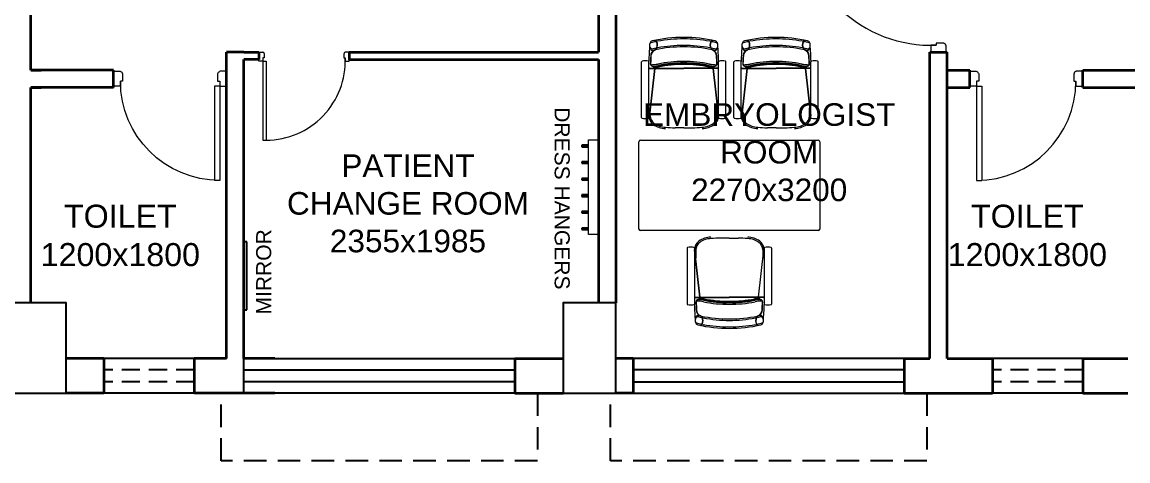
# Model space of a CAD drawing. Header units: millimetres. Extents: x 1448174 to 1599581, y -224422 to -106989.
# Drawn here: x 1465760 to 1473102, y -138523 to -135609 of the extents above; entities that cross this region are included whole.
import ezdxf

# ---------------------------------------------------------------- set-up
doc = ezdxf.new("R2010")
doc.units = ezdxf.units.MM
doc.header["$LTSCALE"] = 600
doc.header["$MEASUREMENT"] = 0
doc.linetypes.add('HIDDEN', pattern=[0.375, 0.25, -0.125])
for name, color, linetype in [('col', 5, 'Continuous'), ('fun-text', 250, 'Continuous'), ('Lines', 7, 'Continuous'), ('TEXT', 253, 'Continuous'), ('wall', 1, 'Continuous'), ('Window', 4, 'Continuous')]:
    doc.layers.add(name, color=color, linetype=linetype)
for name, color, linetype, lineweight in [('DOOR', 144, 'Continuous', 13), ('furniture', 30, 'Continuous', 9), ('medical equipment', 171, 'Continuous', 25), ('P-Wall', 1, 'Continuous', 35)]:
    doc.layers.add(name, color=color, linetype=linetype, lineweight=lineweight)
doc.styles.add('ARIAL', font='arial.ttf')

# ---------------------------------------------------------------- blocks, each defined once
blk = doc.blocks.new('750')
at = {"layer": 'DOOR', "color": 8}
for p, q in [((-50, 705), (-47.5, 705)), ((-35, 690), (-35, 692.5)), ((50, 45), (50, 80)), ((50, 80), (675, 80)), ((675, 45), (675, 80)), ((-50, 45), (-47.5, 45)), ((-35, 60), (-35, 57.5)), ((50, 45), (675, 45))]:
    blk.add_line(p, q, dxfattribs=at)
for points in [[(15, 690), (15, 705), (50, 705), (50, 750), (-50, 750), (-50, 705)], [(-35, 690), (15, 690)], [(15, 60), (15, 45), (50, 45), (50, 0), (-50, 0), (-50, 45)], [(-35, 60), (15, 60)]]:
    blk.add_lwpolyline(points, dxfattribs=at)
for centre, radius, start, end in [((-35, 705), 12.5, 180, 270), ((15, 45), 660, 0, 90), ((-35, 45), 12.5, 90, 180)]:
    blk.add_arc(centre, radius, start, end, dxfattribs=at)
blk = doc.blocks.new('W1800')
at = {"layer": 'wall', "color": 7}
for p, q in [((0, -57.5), (0, 172.5)), ((1800, 172.5), (1800, -57.5))]:
    blk.add_line(p, q, dxfattribs=at)
at = {"layer": 'Window'}
for p, q in [((0, 172.5), (1800, 172.5)), ((0, 97.5), (1800, 97.5)), ((1800, 17.5), (0, 17.5)), ((1800, -57.5), (0, -57.5))]:
    blk.add_line(p, q, dxfattribs=at)
blk = doc.blocks.new('A$C19B8274B')
at = {"layer": 'DOOR'}
blk.add_line((-45, 925), (-80, 925), dxfattribs=at)
at = {"layer": 'DOOR', "color": 8}
for p, q in [((-80, 50), (-80, 925)), ((-45, 50), (-45, 925)), ((-45, 50), (-80, 50)), ((-955, -50), (-955, -47.5)), ((-940, -35), (-942.5, -35)), ((-60, -35), (-57.5, -35)), ((-45, -50), (-45, -47.5))]:
    blk.add_line(p, q, dxfattribs=at)
for points in [[(-940, 15), (-955, 15), (-955, 50), (-1000, 50), (-1000, -50), (-955, -50)], [(-940, -35), (-940, 15)], [(-60, 15), (-45, 15), (-45, 50), (0, 50), (0, -50), (-45, -50)], [(-60, -35), (-60, 15)]]:
    blk.add_lwpolyline(points, dxfattribs=at)
for centre, radius, start, end in [((-80, 50), 875, 90, 182.29244), ((-955, -35), 12.5, 270, 0), ((-45, -35), 12.5, 180, 270)]:
    blk.add_arc(centre, radius, start, end, dxfattribs=at)
blk = doc.blocks.new('*U72')
at = {"layer": 'medical equipment', "linetype": 'ByBlock'}
for p, q in [((4.9, 22.1), (-4.9, 22.1)), ((-4.9, 22.1), (-4.9, -22.1)), ((4.9, -22.1), (4.9, 22.1))]:
    blk.add_line(p, q, dxfattribs=at)
blk = doc.blocks.new('*U75')
at = {"layer": 'medical equipment', "color": 0, "linetype": 'ByBlock', "lineweight": -2, "transparency": 16777216}
for p in [(0, 0), (110, 0), (220, 0), (330, 0), (440, 0), (550, 0)]:
    blk.add_blockref('*U72', p, dxfattribs=at)

msp = doc.modelspace()

# ---------------------------------------------------------------- linework, layer by layer
at = {"layer": 'col'}
for points in [[(1465702.098, -138073.2516), (1466052.098, -138073.2516), (1466052.098, -137473.2516), (1465702.098, -137473.2516)], [(1469352.098, -138073.2516), (1469702.098, -138073.2516), (1469702.098, -137473.2516), (1469352.098, -137473.2516)]]:
    msp.add_lwpolyline(points, close=True, dxfattribs=at)
at = {"layer": 'furniture'}
for p, q in [((1469873.0083, -136243.9267), (1469873.0083, -135872.7216)), ((1469921.2792, -136243.9267), (1469921.2792, -135872.7216)), ((1469921.3194, -135911.2233), (1469921.3194, -135891.599)), ((1470384.6399, -135911.2233), (1470384.6399, -135891.599)), ((1470384.68, -136243.9267), (1470384.68, -135872.7216)), ((1470432.951, -136243.9267), (1470432.951, -135872.7216)), ((1470486.2808, -136243.9267), (1470486.2808, -135872.7216)), ((1470534.5517, -136243.9267), (1470534.5517, -135872.7216)), ((1470534.5919, -135911.2233), (1470534.5919, -135891.599)), ((1470997.9124, -135911.2233), (1470997.9124, -135891.599)), ((1470997.9525, -136243.9267), (1470997.9525, -135872.7216)), ((1471046.2235, -136243.9267), (1471046.2235, -135872.7216)), ((1469958.2484, -135917.5863), (1469922.8421, -136232.5949)), ((1469960.1877, -135917.5863), (1469924.7704, -136232.7198)), ((1469926.1465, -135916.0504), (1470152.9796, -135916.0504)), ((1469926.1465, -135917.5863), (1470152.9796, -135917.5863)), ((1470379.8128, -135916.0504), (1470152.9796, -135916.0504)), ((1470379.8128, -135917.5863), (1470152.9796, -135917.5863)), ((1470345.7715, -135917.5863), (1470381.1888, -136232.7198)), ((1470347.7108, -135917.5863), (1470383.1171, -136232.5949)), ((1470571.5209, -135917.5863), (1470536.1146, -136232.5949)), ((1470573.4602, -135917.5863), (1470538.0429, -136232.7198)), ((1470539.419, -135916.0504), (1470766.2521, -135916.0504)), ((1470539.419, -135917.5863), (1470766.2521, -135917.5863)), ((1470993.0853, -135916.0504), (1470766.2521, -135916.0504)), ((1470993.0853, -135917.5863), (1470766.2521, -135917.5863)), ((1470959.044, -135917.5863), (1470994.4613, -136232.7198)), ((1470960.9833, -135917.5863), (1470996.3896, -136232.5949)), ((1469930.9334, -136232.1184), (1469930.9334, -136177.8833)), ((1470375.0259, -136232.1184), (1470375.0259, -136177.8833)), ((1470544.2059, -136232.1184), (1470544.2059, -136177.8833)), ((1470988.2983, -136232.1184), (1470988.2983, -136177.8833)), ((1470152.9796, -136310.8471), (1470095.0545, -136310.8471)), ((1470152.9796, -136310.8471), (1470210.9047, -136310.8471)), ((1470766.2521, -136310.8471), (1470708.327, -136310.8471)), ((1470766.2521, -136310.8471), (1470824.1772, -136310.8471)), ((1469521.1719, -137018.8582), (1469521.1719, -136391.3362)), ((1469521.1719, -136391.3362), (1469587.098, -136391.3362)), ((1469855.635, -136983.7022), (1469855.635, -136403.7022)), ((1469865.635, -136393.7022), (1471045.635, -136393.7022)), ((1471055.635, -136403.7022), (1471055.635, -136983.7022)), ((1471045.635, -136993.7022), (1469865.635, -136993.7022)), ((1469587.098, -137018.8582), (1469521.1719, -137018.8582)), ((1470455.635, -137043.2516), (1470397.7099, -137043.2516)), ((1470455.635, -137043.2516), (1470513.5601, -137043.2516)), ((1470175.6637, -137110.1721), (1470175.6637, -137481.3771)), ((1470223.9346, -137110.1721), (1470223.9346, -137481.3771)), ((1470260.9038, -137436.5124), (1470225.4975, -137121.5038)), ((1470262.8431, -137436.5124), (1470227.4258, -137121.3789)), ((1470233.5888, -137121.9803), (1470233.5888, -137176.2154)), ((1470648.4269, -137436.5124), (1470683.8443, -137121.3789)), ((1470650.3663, -137436.5124), (1470685.7726, -137121.5038)), ((1470677.6813, -137121.9803), (1470677.6813, -137176.2154)), ((1470687.3355, -137110.1721), (1470687.3355, -137481.3771)), ((1470735.6064, -137110.1721), (1470735.6064, -137481.3771)), ((1470223.9748, -137442.8754), (1470223.9748, -137462.4997)), ((1470228.8019, -137436.5124), (1470455.635, -137436.5124)), ((1470228.8019, -137438.0483), (1470455.635, -137438.0483)), ((1470682.4682, -137436.5124), (1470455.635, -137436.5124)), ((1470682.4682, -137438.0483), (1470455.635, -137438.0483)), ((1470687.2953, -137442.8754), (1470687.2953, -137462.4997))]:
    msp.add_line(p, q, dxfattribs=at)
at = {"layer": 'furniture', "lineweight": -3}
for p, q in [((1467252.098, -137069.3362), (1467232.098, -137069.3362)), ((1467252.098, -137519.3362), (1467252.098, -137069.3362)), ((1467232.098, -137519.3362), (1467252.098, -137519.3362))]:
    msp.add_line(p, q, dxfattribs=at)
at = {"layer": 'furniture'}
for centre, radius, start, end in [((1469978.5188, -135765.3575), 52.4125, 158.20632545, 173.09759814), ((1469936.768, -135756.1301), 9.6542, 103.70082581, 167.53733346), ((1469946.8806, -135752.7048), 18.3429, 99.77146883, 158.20632545), ((1470152.9796, -136643.0102), 922.509, 101.66197863, 103.70082581), ((1470152.9796, -136643.0102), 932.1632, 90, 102.96978988), ((1469955.4921, -135749.175), 19.3084, 23.96650584, 72.45618572), ((1469955.4921, -135749.175), 21.2392, 23.96650584, 64.20373693), ((1469924.4694, -135760.7909), 52.4125, 336.03349416, 21.79367455), ((1469924.4694, -135760.7909), 54.3433, 336.03349416, 21.79367455), ((1470152.9796, -136643.0102), 922.509, 90, 100.82869696), ((1470152.9796, -136643.0102), 932.1632, 77.03021012, 90), ((1470152.9796, -136643.0102), 922.509, 79.17130304, 90), ((1470381.4898, -135760.7909), 54.3433, 158.20632545, 203.96650584), ((1470381.4898, -135760.7909), 52.4125, 158.20632545, 203.96650584), ((1470350.4671, -135749.175), 21.2392, 115.79626307, 156.03349416), ((1470350.4671, -135749.175), 19.3084, 107.54381428, 156.03349416), ((1470152.9796, -136643.0102), 922.509, 76.29917419, 78.33802137), ((1470359.0786, -135752.7048), 18.3429, 21.79367455, 80.22853117), ((1470369.1912, -135756.1301), 9.6542, 12.46266654, 76.29917419), ((1470327.4405, -135765.3575), 52.4125, 6.90240186, 21.79367455), ((1470591.7913, -135765.3575), 52.4125, 158.20632545, 173.09759814), ((1470550.0405, -135756.1301), 9.6542, 103.70082581, 167.53733346), ((1470560.1531, -135752.7048), 18.3429, 99.77146883, 158.20632545), ((1470766.2521, -136643.0102), 922.509, 101.66197863, 103.70082581), ((1470766.2521, -136643.0102), 932.1632, 90, 102.96978988), ((1470568.7646, -135749.175), 19.3084, 23.96650584, 72.45618572), ((1470568.7646, -135749.175), 21.2392, 23.96650584, 64.20373693), ((1470537.7419, -135760.7909), 52.4125, 336.03349416, 21.79367455), ((1470537.7419, -135760.7909), 54.3433, 336.03349416, 21.79367455), ((1470766.2521, -136643.0102), 922.509, 90, 100.82869696), ((1470766.2521, -136643.0102), 932.1632, 77.03021012, 90), ((1470766.2521, -136643.0102), 922.509, 79.17130304, 90), ((1470994.7623, -135760.7909), 54.3433, 158.20632545, 203.96650584), ((1470994.7623, -135760.7909), 52.4125, 158.20632545, 203.96650584), ((1470963.7396, -135749.175), 21.2392, 115.79626307, 156.03349416), ((1470963.7396, -135749.175), 19.3084, 107.54381428, 156.03349416), ((1470766.2521, -136643.0102), 922.509, 76.29917419, 78.33802137), ((1470972.3511, -135752.7048), 18.3429, 21.79367455, 80.22853117), ((1470982.4637, -135756.1301), 9.6542, 12.46266654, 76.29917419), ((1470940.7129, -135765.3575), 52.4125, 6.90240186, 21.79367455), ((1480585.1496, -136381.1689), 10676.8032, 176.65963364, 177.25843805), ((1469945.3259, -135767.6962), 19.3084, 176.70008449, 282.67323217), ((1469978.5188, -135765.3575), 52.4125, 180.25677998, 197.74582907), ((1469948.0498, -135777.5251), 19.8188, 191.07620521, 298.39111717), ((1469977.7264, -135834.1451), 44.1095, 112.95981297, 179.37544242), ((1469977.7264, -135834.1451), 42.1787, 112.95981297, 179.37544242), ((1470152.9796, -136691.1398), 927.1947, 101.39623838, 102.67323217), ((1469948.8421, -135769.6004), 26.627, 296.01260835, 332.04881333), ((1469948.8421, -135769.6004), 28.5578, 296.01260835, 332.04881333), ((1470152.9796, -136691.1398), 917.5405, 90, 101.81072408), ((1470152.9796, -136691.1398), 927.1947, 90, 100.77556072), ((1470152.9796, -136691.1398), 927.1947, 79.22443928, 90), ((1470152.9796, -136691.1398), 917.5405, 78.18927592, 90), ((1470357.1171, -135769.6004), 28.5578, 207.95118667, 243.98739165), ((1470357.1171, -135769.6004), 26.627, 207.95118667, 243.98739165), ((1470152.9796, -136691.1398), 927.1947, 77.32676783, 78.60376162), ((1470328.2328, -135834.1451), 42.1787, 0.62455758, 67.04018703), ((1470328.2328, -135834.1451), 44.1095, 0.62455758, 67.04018703), ((1470357.9094, -135777.5251), 19.8188, 241.60888283, 348.92379479), ((1470360.6333, -135767.6962), 19.3084, 257.32676783, 3.29991551), ((1470327.4405, -135765.3575), 52.4125, 342.25417093, 359.74322002), ((1459720.8096, -136381.1689), 10676.8032, 2.74156195, 3.34036636), ((1481198.4221, -136381.1689), 10676.8032, 176.65963364, 177.25843805), ((1470558.5984, -135767.6962), 19.3084, 176.70008449, 282.67323217), ((1470591.7913, -135765.3575), 52.4125, 180.25677998, 197.74582907), ((1470561.3223, -135777.5251), 19.8188, 191.07620521, 298.39111717), ((1470590.9989, -135834.1451), 44.1095, 112.95981297, 179.37544242), ((1470590.9989, -135834.1451), 42.1787, 112.95981297, 179.37544242), ((1470766.2521, -136691.1398), 927.1947, 101.39623838, 102.67323217), ((1470562.1146, -135769.6004), 26.627, 296.01260835, 332.04881333), ((1470562.1146, -135769.6004), 28.5578, 296.01260835, 332.04881333), ((1470766.2521, -136691.1398), 917.5405, 90, 101.81072408), ((1470766.2521, -136691.1398), 927.1947, 90, 100.77556072), ((1470766.2521, -136691.1398), 927.1947, 79.22443928, 90), ((1470766.2521, -136691.1398), 917.5405, 78.18927592, 90), ((1470970.3896, -135769.6004), 28.5578, 207.95118667, 243.98739165), ((1470970.3896, -135769.6004), 26.627, 207.95118667, 243.98739165), ((1470766.2521, -136691.1398), 927.1947, 77.32676783, 78.60376162), ((1470941.5053, -135834.1451), 42.1787, 0.62455758, 67.04018703), ((1470941.5053, -135834.1451), 44.1095, 0.62455758, 67.04018703), ((1470971.1819, -135777.5251), 19.8188, 241.60888283, 348.92379479), ((1470973.9058, -135767.6962), 19.3084, 257.32676783, 3.29991551), ((1470940.7129, -135765.3575), 52.4125, 342.25417093, 359.74322002), ((1460334.0821, -136381.1689), 10676.8032, 2.74156195, 3.34036636), ((1469876.87, -135872.7216), 3.8617, 104.50916381, 180), ((1469897.1437, -135951.0628), 84.7837, 75.49083619, 104.50916381), ((1469917.4175, -135872.7216), 3.8617, 0, 75.49083619), ((1469950.4437, -135884.794), 19.3084, 177.32765938, 249.24401899), ((1480585.1496, -136381.1689), 10665.5921, 177.05750074, 177.32765938), ((1469950.4437, -135884.794), 17.3775, 177.32765938, 249.24401899), ((1480585.1496, -136381.1689), 10663.6612, 177.05803753, 177.32765938), ((1469924.449, -135561.222), 331.4631, 271.80312381, 279.94269533), ((1469933.7752, -135928.7759), 27.7262, 27.32078009, 69.24401899), ((1469933.7752, -135928.7759), 29.657, 27.32078009, 69.24401899), ((1469924.449, -135561.222), 341.1173, 273.58999436, 279.94269533), ((1469924.449, -135561.222), 345.9444, 274.69671947, 279.94269533), ((1470150.5658, -136704.301), 833.88, 89.83220517, 101.70538629), ((1470150.5658, -136704.301), 824.2258, 89.83220517, 101.70538629), ((1470150.5658, -136704.301), 819.3987, 89.83220517, 101.70538629), ((1470150.5658, -136704.301), 816.5025, 89.83081802, 101.70538629), ((1470150.5658, -136704.301), 813.6062, 89.83001502, 101.70538629), ((1470155.3934, -136704.301), 833.88, 78.29461371, 90.16779483), ((1470150.5658, -136704.301), 833.88, 89.83220517, 89.83414781), ((1470155.3934, -136704.301), 824.2258, 78.29461371, 90.16779483), ((1470155.3934, -136704.301), 813.6062, 78.29461371, 90.16998498), ((1470155.3934, -136704.301), 816.5025, 78.29461371, 90.16918198), ((1470155.3934, -136704.301), 819.3987, 78.29461371, 90.16779483), ((1470381.5102, -135561.222), 345.9444, 260.05730467, 265.30328053), ((1470381.5102, -135561.222), 341.1173, 260.05730467, 266.41000564), ((1470381.5102, -135561.222), 331.4631, 260.05730467, 268.19687619), ((1470372.184, -135928.7759), 29.657, 110.75598101, 152.67921991), ((1470372.184, -135928.7759), 27.7262, 110.75598101, 152.67921991), ((1470355.5155, -135884.794), 17.3775, 290.75598101, 2.67234062), ((1470355.5155, -135884.794), 19.3084, 290.75598101, 2.67234062), ((1459720.8096, -136381.1689), 10663.6612, 2.67234062, 2.94196247), ((1459720.8096, -136381.1689), 10665.5921, 2.67234062, 2.94249926), ((1470388.5417, -135872.7216), 3.8617, 104.50916381, 180), ((1470408.8155, -135951.0628), 84.7837, 75.49083619, 104.50916381), ((1470429.0893, -135872.7216), 3.8617, 0, 75.49083619), ((1470490.1424, -135872.7216), 3.8617, 104.50916381, 180), ((1470510.4162, -135951.0628), 84.7837, 75.49083619, 104.50916381), ((1470530.69, -135872.7216), 3.8617, 0, 75.49083619), ((1470563.7162, -135884.794), 19.3084, 177.32765938, 249.24401899), ((1481198.4221, -136381.1689), 10665.5921, 177.05750074, 177.32765938), ((1470563.7162, -135884.794), 17.3775, 177.32765938, 249.24401899), ((1481198.4221, -136381.1689), 10663.6612, 177.05803753, 177.32765938), ((1470537.7215, -135561.222), 331.4631, 271.80312381, 279.94269533), ((1470547.0477, -135928.7759), 27.7262, 27.32078009, 69.24401899), ((1470547.0477, -135928.7759), 29.657, 27.32078009, 69.24401899), ((1470537.7215, -135561.222), 341.1173, 273.58999436, 279.94269533), ((1470537.7215, -135561.222), 345.9444, 274.69671947, 279.94269533), ((1470763.8383, -136704.301), 833.88, 89.83220517, 101.70538629), ((1470763.8383, -136704.301), 824.2258, 89.83220517, 101.70538629), ((1470763.8383, -136704.301), 819.3987, 89.83220517, 101.70538629), ((1470763.8383, -136704.301), 816.5025, 89.83081802, 101.70538629), ((1470763.8383, -136704.301), 813.6062, 89.83001502, 101.70538629), ((1470768.6659, -136704.301), 833.88, 78.29461371, 90.16779483), ((1470763.8383, -136704.301), 833.88, 89.83220517, 89.83414781), ((1470768.6659, -136704.301), 824.2258, 78.29461371, 90.16779483), ((1470768.6659, -136704.301), 813.6062, 78.29461371, 90.16998498), ((1470768.6659, -136704.301), 816.5025, 78.29461371, 90.16918198), ((1470768.6659, -136704.301), 819.3987, 78.29461371, 90.16779483), ((1470994.7827, -135561.222), 345.9444, 260.05730467, 265.30328053), ((1470994.7827, -135561.222), 341.1173, 260.05730467, 266.41000564), ((1470994.7827, -135561.222), 331.4631, 260.05730467, 268.19687619), ((1470985.4565, -135928.7759), 29.657, 110.75598101, 152.67921991), ((1470985.4565, -135928.7759), 27.7262, 110.75598101, 152.67921991), ((1470968.788, -135884.794), 17.3775, 290.75598101, 2.67234062), ((1470968.788, -135884.794), 19.3084, 290.75598101, 2.67234062), ((1460334.0821, -136381.1689), 10663.6612, 2.67234062, 2.94196247), ((1460334.0821, -136381.1689), 10665.5921, 2.67234062, 2.94249926), ((1471001.8142, -135872.7216), 3.8617, 104.50916381, 180), ((1471022.088, -135951.0628), 84.7837, 75.49083619, 104.50916381), ((1471042.3618, -135872.7216), 3.8617, 0, 75.49083619), ((1469926.1063, -135922.4134), 4.8271, 90, 180), ((1469926.1465, -135911.2233), 4.8271, 180, 270), ((1469924.449, -135561.222), 348.8406, 275.11950739, 279.94269533), ((1469924.449, -135561.222), 351.7369, 275.4393317, 279.94269533), ((1470381.5102, -135561.222), 351.7369, 260.05730467, 264.5606683), ((1470381.5102, -135561.222), 348.8406, 260.05730467, 264.88049261), ((1470379.8128, -135911.2233), 4.8271, 270, 0), ((1470379.8529, -135922.4134), 4.8271, 0, 90), ((1470539.3788, -135922.4134), 4.8271, 90, 180), ((1470539.419, -135911.2233), 4.8271, 180, 270), ((1470537.7215, -135561.222), 348.8406, 275.11950739, 279.94269533), ((1470537.7215, -135561.222), 351.7369, 275.4393317, 279.94269533), ((1470994.7827, -135561.222), 351.7369, 260.05730467, 264.5606683), ((1470994.7827, -135561.222), 348.8406, 260.05730467, 264.88049261), ((1470993.0853, -135911.2233), 4.8271, 270, 0), ((1470993.1254, -135922.4134), 4.8271, 0, 90), ((1469876.87, -136243.9267), 3.8617, 180, 255.49083619), ((1469897.1437, -136165.5854), 84.7837, 255.49083619, 284.50916381), ((1469917.4175, -136243.9267), 3.8617, 284.50916381, 0), ((1469998.4278, -136228.7319), 77.2335, 182.6868545, 232.02550543), ((1469923.8015, -136232.7027), 0.9654, 173.58699229, 181.51759988), ((1470000.6558, -136230.6666), 77.8467, 181.51759988, 216.50279898), ((1470004.6209, -136232.7011), 79.8566, 180.09192876, 213.96552323), ((1469998.4278, -136228.7319), 67.5793, 182.6868545, 232.02550543), ((1470307.5315, -136228.7319), 67.5793, 307.97449457, 357.3131455), ((1470307.5315, -136228.7319), 77.2335, 307.97449457, 357.3131455), ((1470301.3384, -136232.7011), 79.8566, 326.03447677, 359.90807124), ((1470305.3035, -136230.6666), 77.8467, 323.49720102, 358.48240012), ((1470382.1578, -136232.7027), 0.9654, 358.48240012, 6.41300771), ((1470388.5417, -136243.9267), 3.8617, 180, 255.49083619), ((1470408.8155, -136165.5854), 84.7837, 255.49083619, 284.50916381), ((1470429.0893, -136243.9267), 3.8617, 284.50916381, 0), ((1470490.1424, -136243.9267), 3.8617, 180, 255.49083619), ((1470510.4162, -136165.5854), 84.7837, 255.49083619, 284.50916381), ((1470530.69, -136243.9267), 3.8617, 284.50916381, 0), ((1470611.7003, -136228.7319), 77.2335, 182.6868545, 232.02550543), ((1470537.074, -136232.7027), 0.9654, 173.58699229, 181.51759988), ((1470613.9283, -136230.6666), 77.8467, 181.51759988, 216.50279898), ((1470617.8934, -136232.7011), 79.8566, 180.09192876, 213.96552323), ((1470611.7003, -136228.7319), 67.5793, 182.6868545, 232.02550543), ((1470920.804, -136228.7319), 67.5793, 307.97449457, 357.3131455), ((1470920.804, -136228.7319), 77.2335, 307.97449457, 357.3131455), ((1470914.6109, -136232.7011), 79.8566, 326.03447677, 359.90807124), ((1470918.5759, -136230.6666), 77.8467, 323.49720102, 358.48240012), ((1470995.4303, -136232.7027), 0.9654, 358.48240012, 6.41300771), ((1471001.8142, -136243.9267), 3.8617, 180, 255.49083619), ((1471022.088, -136165.5854), 84.7837, 255.49083619, 284.50916381), ((1471042.3618, -136243.9267), 3.8617, 284.50916381, 0), ((1470034.4779, -136174.153), 142.5328, 234.10227173, 268.54044312), ((1470034.4779, -136174.153), 132.8786, 234.10227173, 268.54044312), ((1470098.5082, -135727.3696), 583.4876, 263.44990877, 269.66638505), ((1470207.4511, -135727.3696), 583.4876, 270.33361495, 276.55009123), ((1470271.4813, -136174.153), 132.8786, 271.45955688, 305.89772827), ((1470271.4813, -136174.153), 142.5328, 271.45955688, 305.89772827), ((1470647.7504, -136174.153), 142.5328, 234.10227173, 268.54044312), ((1470647.7504, -136174.153), 132.8786, 234.10227173, 268.54044312), ((1470711.7807, -135727.3696), 583.4876, 263.44990877, 269.66638505), ((1470820.7236, -135727.3696), 583.4876, 270.33361495, 276.55009123), ((1470884.7538, -136174.153), 132.8786, 271.45955688, 305.89772827), ((1470884.7538, -136174.153), 142.5328, 271.45955688, 305.89772827), ((1469865.635, -136403.7022), 10, 90, 180), ((1471045.635, -136403.7022), 10, 0, 90), ((1469865.635, -136983.7022), 10, 180, 270), ((1471045.635, -136983.7022), 10, 270, 0), ((1470301.0832, -137125.3668), 77.2335, 127.97449457, 177.3131455), ((1470303.3112, -137123.4321), 77.8467, 143.49720102, 178.48240012), ((1470307.2763, -137121.3977), 79.8566, 146.03447677, 179.90807124), ((1470301.0832, -137125.3668), 67.5793, 127.97449457, 177.3131455), ((1470337.1333, -137179.9457), 142.5328, 91.45955688, 125.89772827), ((1470337.1333, -137179.9457), 132.8786, 91.45955688, 125.89772827), ((1470401.1636, -137626.7292), 583.4876, 90.33361495, 96.55009123), ((1470510.1065, -137626.7292), 583.4876, 83.44990877, 89.66638505), ((1470574.1367, -137179.9457), 132.8786, 54.10227173, 88.54044312), ((1470574.1367, -137179.9457), 142.5328, 54.10227173, 88.54044312), ((1470610.1869, -137125.3668), 67.5793, 2.6868545, 52.02550543), ((1470610.1869, -137125.3668), 77.2335, 2.6868545, 52.02550543), ((1470603.9938, -137121.3977), 79.8566, 0.09192876, 33.96552323), ((1470607.9589, -137123.4321), 77.8467, 1.51759988, 36.50279898), ((1470179.5254, -137110.1721), 3.8617, 104.50916381, 180), ((1470199.7992, -137188.5133), 84.7837, 75.49083619, 104.50916381), ((1470220.0729, -137110.1721), 3.8617, 0, 75.49083619), ((1470226.4569, -137121.396), 0.9654, 178.48240012, 186.41300771), ((1470684.8132, -137121.396), 0.9654, 353.58699229, 1.51759988), ((1470691.1971, -137110.1721), 3.8617, 104.50916381, 180), ((1470711.4709, -137188.5133), 84.7837, 75.49083619, 104.50916381), ((1470731.7447, -137110.1721), 3.8617, 0, 75.49083619), ((1470228.7617, -137431.6853), 4.8271, 180, 270), ((1470228.8019, -137442.8754), 4.8271, 90, 180), ((1470236.4307, -137425.3228), 27.7262, 290.75598101, 332.67921991), ((1470236.4307, -137425.3228), 29.657, 290.75598101, 332.67921991), ((1470227.1045, -137792.8767), 348.8406, 80.05730467, 84.88049261), ((1470227.1045, -137792.8767), 351.7369, 80.05730467, 84.5606683), ((1470684.1656, -137792.8767), 351.7369, 95.4393317, 99.94269533), ((1470684.1656, -137792.8767), 348.8406, 95.11950739, 99.94269533), ((1470674.8394, -137425.3228), 29.657, 207.32078009, 249.24401899), ((1470674.8394, -137425.3228), 27.7262, 207.32078009, 249.24401899), ((1470682.4682, -137442.8754), 4.8271, 0, 90), ((1470682.5084, -137431.6853), 4.8271, 270, 0), ((1470179.5254, -137481.3771), 3.8617, 180, 255.49083619), ((1470199.7992, -137403.0359), 84.7837, 255.49083619, 284.50916381), ((1470220.0729, -137481.3771), 3.8617, 284.50916381, 0), ((1480887.805, -136972.9298), 10676.8032, 182.74156195, 183.34036636), ((1470253.0992, -137469.3047), 19.3084, 110.75598101, 182.67234062), ((1480887.805, -136972.9298), 10665.5921, 182.67234062, 182.94249926), ((1470253.0992, -137469.3047), 17.3775, 110.75598101, 182.67234062), ((1480887.805, -136972.9298), 10663.6612, 182.67234062, 182.94196247), ((1470227.1045, -137792.8767), 331.4631, 80.05730467, 88.19687619), ((1470227.1045, -137792.8767), 341.1173, 80.05730467, 86.41000564), ((1470227.1045, -137792.8767), 345.9444, 80.05730467, 85.30328053), ((1470453.2212, -136649.7977), 833.88, 258.29461371, 270.16779483), ((1470453.2212, -136649.7977), 824.2258, 258.29461371, 270.16779483), ((1470453.2212, -136649.7977), 819.3987, 258.29461371, 270.16779483), ((1470453.2212, -136649.7977), 816.5025, 258.29461371, 270.16918198), ((1470453.2212, -136649.7977), 813.6062, 258.29461371, 270.16998498), ((1470458.0488, -136649.7977), 833.88, 269.83220517, 281.70538629), ((1470458.0488, -136649.7977), 833.88, 269.83220517, 269.83414781), ((1470458.0488, -136649.7977), 813.6062, 269.83001502, 281.70538629), ((1470458.0488, -136649.7977), 824.2258, 269.83220517, 281.70538629), ((1470458.0488, -136649.7977), 816.5025, 269.83081802, 281.70538629), ((1470458.0488, -136649.7977), 819.3987, 269.83220517, 281.70538629), ((1470684.1656, -137792.8767), 345.9444, 94.69671947, 99.94269533), ((1470684.1656, -137792.8767), 341.1173, 93.58999436, 99.94269533), ((1470684.1656, -137792.8767), 331.4631, 91.80312381, 99.94269533), ((1470658.1709, -137469.3047), 17.3775, 357.32765938, 69.24401899), ((1470658.1709, -137469.3047), 19.3084, 357.32765938, 69.24401899), ((1460023.4651, -136972.9298), 10663.6612, 357.05803753, 357.32765938), ((1460023.4651, -136972.9298), 10665.5921, 357.05750074, 357.32765938), ((1460023.4651, -136972.9298), 10676.8032, 356.65963364, 357.25843805), ((1470691.1971, -137481.3771), 3.8617, 180, 255.49083619), ((1470711.4709, -137403.0359), 84.7837, 255.49083619, 284.50916381), ((1470731.7447, -137481.3771), 3.8617, 284.50916381, 0), ((1470247.9813, -137586.4025), 19.3084, 77.32676783, 183.29991551), ((1470281.1742, -137588.7412), 52.4125, 162.25417093, 179.74322002), ((1470250.7052, -137576.5737), 19.8188, 61.60888283, 168.92379479), ((1470280.3818, -137519.9536), 44.1095, 180.62455758, 247.04018703), ((1470280.3818, -137519.9536), 42.1787, 180.62455758, 247.04018703), ((1470455.635, -136662.9589), 927.1947, 257.32676783, 258.60376162), ((1470251.4976, -137584.4984), 26.627, 27.95118667, 63.98739165), ((1470251.4976, -137584.4984), 28.5578, 27.95118667, 63.98739165), ((1470455.635, -136662.9589), 917.5405, 258.18927592, 270), ((1470227.1248, -137593.3079), 52.4125, 338.20632545, 23.96650584), ((1470227.1248, -137593.3079), 54.3433, 338.20632545, 23.96650584), ((1470455.635, -136662.9589), 927.1947, 259.22443928, 270), ((1470455.635, -136662.9589), 917.5405, 270, 281.81072408), ((1470455.635, -136662.9589), 927.1947, 270, 280.77556072), ((1470684.1453, -137593.3079), 54.3433, 156.03349416, 201.79367455), ((1470684.1453, -137593.3079), 52.4125, 156.03349416, 201.79367455), ((1470659.7725, -137584.4984), 28.5578, 116.01260835, 152.04881333), ((1470659.7725, -137584.4984), 26.627, 116.01260835, 152.04881333), ((1470455.635, -136662.9589), 927.1947, 281.39623838, 282.67323217), ((1470630.8883, -137519.9536), 42.1787, 292.95981297, 359.37544242), ((1470630.8883, -137519.9536), 44.1095, 292.95981297, 359.37544242), ((1470660.5649, -137576.5737), 19.8188, 11.07620521, 118.39111717), ((1470663.2888, -137586.4025), 19.3084, 356.70008449, 102.67323217), ((1470630.0959, -137588.7412), 52.4125, 0.25677998, 17.74582907), ((1470281.1742, -137588.7412), 52.4125, 186.90240186, 201.79367455), ((1470239.4234, -137597.9686), 9.6542, 192.46266654, 256.29917419), ((1470249.536, -137601.394), 18.3429, 201.79367455, 260.22853117), ((1470455.635, -136711.0885), 922.509, 256.29917419, 258.33802137), ((1470455.635, -136711.0885), 932.1632, 257.03021012, 270), ((1470258.1476, -137604.9237), 19.3084, 287.54381428, 336.03349416), ((1470258.1476, -137604.9237), 21.2392, 295.79626307, 336.03349416), ((1470455.635, -136711.0885), 922.509, 259.17130304, 270), ((1470455.635, -136711.0885), 922.509, 270, 280.82869696), ((1470455.635, -136711.0885), 932.1632, 270, 282.96978988), ((1470653.1225, -137604.9237), 21.2392, 203.96650584, 244.20373693), ((1470653.1225, -137604.9237), 19.3084, 203.96650584, 252.45618572), ((1470455.635, -136711.0885), 922.509, 281.66197863, 283.70082581), ((1470661.7341, -137601.394), 18.3429, 279.77146883, 338.20632545), ((1470671.8467, -137597.9686), 9.6542, 283.70082581, 347.53733346), ((1470630.0959, -137588.7412), 52.4125, 338.20632545, 353.09759814)]:
    msp.add_arc(centre, radius, start, end, dxfattribs=at)
at = {"layer": 'Lines', "linetype": 'HIDDEN'}
for points in [[(1469182.098, -138073.2516), (1469182.098, -138523.2516), (1467082.098, -138523.2516), (1467082.098, -138073.2516)], [(1471767.098, -138073.2516), (1471767.098, -138523.2516), (1469667.098, -138523.2516), (1469667.098, -138073.2516)]]:
    msp.add_lwpolyline(points, dxfattribs=at)
at = {"layer": 'P-Wall'}
for p, q in [((1465817.098, -135928.2516), (1465817.098, -131863.2516)), ((1467117.098, -137843.2516), (1467117.098, -135808.2516)), ((1467232.098, -135808.2516), (1467332.098, -135808.2516)), ((1467332.098, -135808.2516), (1467332.098, -135858.2516)), ((1467932.098, -135808.2516), (1467932.098, -135858.2516)), ((1467932.098, -135808.2516), (1469587.098, -135808.2516)), ((1471787.098, -137843.2516), (1471787.098, -135808.2516)), ((1471902.098, -137843.2516), (1471902.098, -135808.2516)), ((1467232.098, -137843.2516), (1467232.098, -135858.2516)), ((1467332.098, -135858.2516), (1467232.098, -135858.2516)), ((1467932.098, -135858.2516), (1469587.098, -135858.2516)), ((1465817.098, -135928.2516), (1465887.098, -135928.2516)), ((1466367.098, -135928.2516), (1465817.098, -135928.2516)), ((1466367.098, -136043.2516), (1466367.098, -135928.2516)), ((1471902.098, -135928.2516), (1472052.098, -135928.2516)), ((1472052.098, -136043.2516), (1472052.098, -135928.2516)), ((1472802.098, -136043.2516), (1472802.098, -135928.2516)), ((1472802.098, -135928.2516), (1473287.098, -135928.2516)), ((1465817.098, -136043.2516), (1465887.098, -136043.2516)), ((1465817.098, -137473.2516), (1465817.098, -136043.2516)), ((1466367.098, -136043.2516), (1465817.098, -136043.2516)), ((1471902.098, -136043.2516), (1472052.098, -136043.2516)), ((1472802.098, -136043.2516), (1473287.098, -136043.2516)), ((1466302.098, -137843.2516), (1466052.098, -137843.2516)), ((1467117.098, -137843.2516), (1466902.098, -137843.2516)), ((1467437.098, -137843.2516), (1467232.098, -137843.2516)), ((1469032.098, -137843.2516), (1469352.098, -137843.2516)), ((1469032.098, -137843.2516), (1469032.098, -138073.2516)), ((1469817.098, -137843.2516), (1469702.098, -137843.2516)), ((1469817.098, -137843.2516), (1469817.098, -138073.2516)), ((1471617.098, -137843.2516), (1471787.098, -137843.2516)), ((1471617.098, -137843.2516), (1471617.098, -138073.2516)), ((1471902.098, -137843.2516), (1472202.098, -137843.2516)), ((1472802.098, -137843.2516), (1473102.098, -137843.2516)), ((1466302.098, -138073.2516), (1466052.098, -138073.2516)), ((1467437.098, -138073.2516), (1466902.098, -138073.2516)), ((1469032.098, -138073.2516), (1469352.098, -138073.2516)), ((1469817.098, -138073.2516), (1469702.098, -138073.2516)), ((1471617.098, -138073.2516), (1472202.098, -138073.2516)), ((1472802.098, -138073.2516), (1473102.098, -138073.2516))]:
    msp.add_line(p, q, dxfattribs=at)
at = {"layer": 'P-Wall', "linetype": 'Continuous'}
for p, q in [((1469587.098, -134693.2516), (1469587.098, -135808.2516)), ((1469702.098, -134693.2516), (1469702.098, -137473.2516)), ((1467232.098, -135808.2516), (1467117.098, -135808.2516)), ((1471787.098, -135808.2516), (1471902.098, -135808.2516)), ((1469587.098, -135858.2516), (1469587.098, -136268.2516)), ((1469587.098, -136268.2516), (1469587.098, -137473.2516)), ((1466302.098, -137843.2516), (1466302.098, -138073.2516)), ((1466902.098, -137843.2516), (1466902.098, -138073.2516)), ((1472202.098, -137843.2516), (1472202.098, -138073.2516)), ((1472802.098, -137843.2516), (1472802.098, -138073.2516))]:
    msp.add_line(p, q, dxfattribs=at)
at = {"layer": 'Window', "ltscale": 750}
for p, q in [((1466902.098, -137843.2516), (1466302.098, -137843.2516)), ((1472802.098, -137843.2516), (1472202.098, -137843.2516)), ((1466902.098, -138073.2516), (1466302.098, -138073.2516)), ((1472802.098, -138073.2516), (1472202.098, -138073.2516))]:
    msp.add_line(p, q, dxfattribs=at)
at = {"layer": 'Window', "linetype": 'HIDDEN', "ltscale": 0.8}
for p, q in [((1466902.098, -137918.2516), (1466302.098, -137918.2516)), ((1472802.098, -137918.2516), (1472202.098, -137918.2516)), ((1466902.098, -137998.2516), (1466302.098, -137998.2516)), ((1472802.098, -137998.2516), (1472202.098, -137998.2516))]:
    msp.add_line(p, q, dxfattribs=at)

# ---------------------------------------------------------------- block references
at = {"layer": 'DOOR', "color": 18, "linetype": 'Continuous', "true_color": 0x000000, "rotation": 90}
msp.add_blockref('A$C19B8274B', (1471844.598, -134808.2516), dxfattribs=at)
at = {"layer": 'DOOR', "color": 18, "linetype": 'Continuous', "true_color": 0x000000, "xscale": 0.6, "yscale": 0.6, "zscale": 0.6, "rotation": 180.0000000000001}
msp.add_blockref('A$C19B8274B', (1467332.098, -135838.2516), dxfattribs=at)
at = {"layer": 'DOOR', "color": 18, "true_color": 0x000000, "xscale": -1, "rotation": 89.99999999999993}
msp.add_blockref('750', (1467117.098, -135985.7516), dxfattribs=at)
at = {"layer": 'DOOR', "color": 18, "true_color": 0x000000, "rotation": 270}
msp.add_blockref('750', (1472052.098, -135985.7516), dxfattribs=at)
at = {"layer": 'DOOR', "color": 7}
msp.add_blockref('W1800', (1467232.098, -138015.7516), dxfattribs=at)
at = {"layer": 'DOOR', "color": 7, "xscale": -1}
msp.add_blockref('W1800', (1471617.098, -138015.7516), dxfattribs=at)
at = {"layer": 'medical equipment', "linetype": 'ByBlock', "rotation": 90}
msp.add_blockref('*U75', (1469499.1156, -136981.762), dxfattribs=at)

# ---------------------------------------------------------------- texts
at = {"layer": 'fun-text', "lineweight": -3, "char_height": 100, "attachment_point": 1, "style": 'ARIAL'}
for s, width, heights, insert, rotation in [('DRESS HANGERS', 1347.788401, [0], (1469395.8494, -136174.3362), 270), ('MIRROR', 782.783916, [112.783], (1467313.8494, -137551.3362), 90)]:
    msp.add_mtext_dynamic_manual_height_columns(s, width=width, gutter_width=1375, heights=heights, dxfattribs=dict(at, insert=insert, rotation=rotation))
at = {"layer": 'TEXT', "attachment_point": 5, "style": 'ARIAL'}
for s, insert, char_height, width in [('EMBRYOLOGIST ROOM \\P2270x3200', (1470720.3933, -136474.3381), 150, 2041.136867), ('\\PPATIENT CHANGE ROOM 2355x1985', (1468321.9071, -136688.9804), 150, 1775.771839), ('TOILET\\P1200x1800', (1466412.2191, -137026.878), 153, 1626.955662), ('TOILET\\P1200x1800', (1472434.6555, -137026.878), 153, 1626.955662)]:
    msp.add_mtext(s, dxfattribs=dict(at, insert=insert, char_height=char_height, width=width))

doc.saveas('drawing.dxf')
